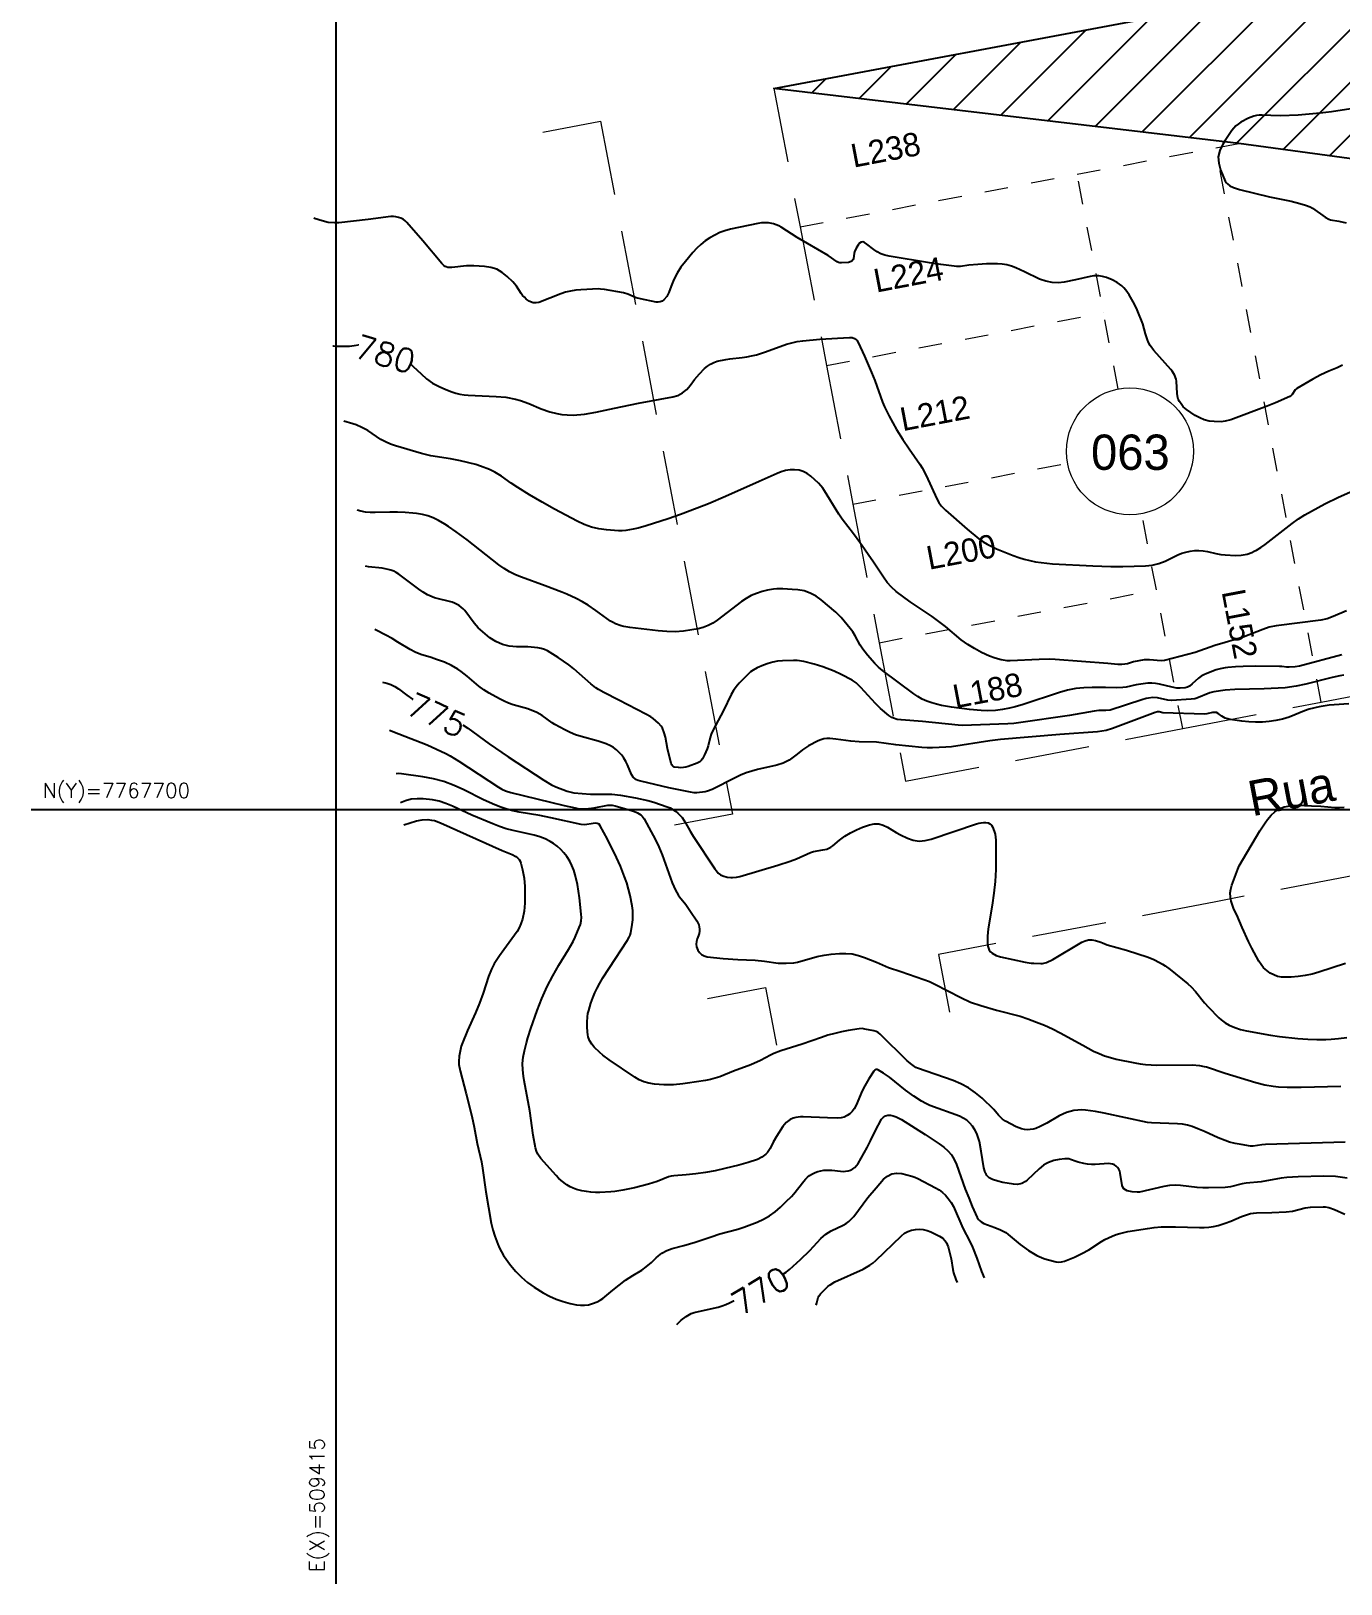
# Model space of a CAD drawing. Header units: metres. Extents: x 509389 to 509735, y 7767634 to 7768027.
# Drawn here: x 509389 to 509500.5, y 7767634.1 to 7767766.2 of the extents above; entities that cross this region are included whole.
import ezdxf

# ---------------------------------------------------------------- set-up
doc = ezdxf.new("R2010")
doc.units = ezdxf.units.M
for name, pattern in [('Contínua', [0]), ('DASHED', [19.05, 12.7, -6.35]), ('TRACEJADO', [2, 1, -1])]:
    doc.linetypes.add(name, pattern=pattern)
for name, color, linetype in [('CANEVA', 252, 'Continuous'), ('CURVAS-INTERMEDIARIAS', 39, 'Continuous'), ('CURVAS-MESTRA', 34, 'Continuous'), ('LIMITE-L', 7, 'Continuous')]:
    doc.layers.add(name, color=color, linetype=linetype)
for name, color, linetype, lineweight in [('K-ALINHAMENTO', 10, 'Continuous', 9), ('P-URB', 2, 'Continuous', 9), ('textos', 2, 'Continuous', 9)]:
    doc.layers.add(name, color=color, linetype=linetype, lineweight=lineweight)
doc.styles.add('EC_NOMES', font='GOTHIC.TTF')
doc.styles.add('L50', font='ROMANS.SHX', dxfattribs={"height": 1.25})
doc.styles.add('Padrão', font='simplex.shx')
doc.styles.add('ROMANS', font='romans')
doc.dimstyles.new('COTAS_1.0-S', dxfattribs={"dimtxt": 2, "dimasz": 2, "dimexe": 1.25, "dimexo": 0.625, "dimgap": 1, "dimtad": 0, "dimzin": 0, "dimtxsty": 'ROMANS', "dimblk": 'ARCHTICK', "dimblk1": 'ARCHTICK', "dimblk2": 'ARCHTICK', "dimcen": 2.5, "dimse1": 1, "dimse2": 1, "dimsd1": 1, "dimsd2": 1, "dimclrd": 2, "dimclre": 2, "dimclrt": 2, "dimadec": 0, "dimazin": 0, "dimtfac": 1, "dimtmove": 0, "dimatfit": 3, "dimfxl": 1, "dimarcsym": 0})

# ---------------------------------------------------------------- blocks, each defined once
blk = doc.blocks.new('*D27')
at = {"layer": 'Defpoints', "color": 0}
for p in [(509484.58, 7767776.01), (509484.14, 7767772.84), (509610.74, 7767755.39)]:
    blk.add_point(p, dxfattribs=at)
at = {"layer": 'textos', "color": 2, "insert": (509547.88, 7767767.28), "char_height": 2, "attachment_point": 5, "rotation": 352.1506, "style": 'ROMANS'}
blk.add_mtext('127,80', dxfattribs=at)
blk = doc.blocks.new('_ArchTick')
at = {"color": 0, "linetype": 'ByBlock', "const_width": 0.15}
blk.add_lwpolyline([(-0.5, -0.5), (0.5, 0.5)], dxfattribs=at)

msp = doc.modelspace()

# ---------------------------------------------------------------- hatches: boundary and pattern name
at = {"layer": 'LIMITE-L', "transparency": 33554534}
h = msp.add_hatch(dxfattribs=at)
h.set_pattern_fill('ANSI31', color=3, style=0)
h.paths.add_polyline_path([(509638.764, 7767745.408), (509610.743, 7767755.389), (509484.139, 7767772.843), (509484.325, 7767767.342), (509452.231, 7767761.345), (509491.804, 7767756.662), (509632.695, 7767737.503)])

# ---------------------------------------------------------------- linework, layer by layer
at = {"layer": 'CANEVA'}
for p, q in [((509415, 7767634.128), (509415, 7768027.326)), ((509389.048, 7767700), (509735.298, 7767700))]:
    msp.add_line(p, q, dxfattribs=at)
at = {"layer": 'CURVAS-INTERMEDIARIAS'}
for points, elevation in [([(509501.701, 7767759.652), (509499.675, 7767759.338), (509498.732, 7767759.222), (509497.785, 7767759.138), (509496.837, 7767759.076), (509495.347, 7767759.012), (509494.524, 7767759.021), (509493.776, 7767759.066), (509493.536, 7767759.065), (509493.301, 7767759.042), (509493.072, 7767758.984), (509492.846, 7767758.904), (509492.626, 7767758.802), (509491.979, 7767758.467), (509491.737, 7767758.309), (509491.54, 7767758.15), (509491.367, 7767757.965), (509491.211, 7767757.763), (509490.644, 7767756.911), (509490.433, 7767756.594), (509490.19, 7767756.068), (509490.057, 7767755.532), (509490.089, 7767754.981), (509490.23, 7767754.419), (509490.644, 7767753.457), (509490.742, 7767753.299), (509490.826, 7767753.211), (509491.025, 7767753.064), (509491.362, 7767752.902), (509491.858, 7767752.737), (509494.397, 7767752.107), (509496.263, 7767751.753), (509496.997, 7767751.556), (509497.483, 7767751.407), (509497.875, 7767751.252), (509498.058, 7767751.151), (509499.143, 7767750.389), (509499.445, 7767750.224), (509499.609, 7767750.173), (509500.3, 7767750.053), (509500.929, 7767749.909)], 781), ([(509500.63, 7767737.793), (509500.179, 7767737.576), (509499.472, 7767737.289), (509498.776, 7767736.98), (509498.105, 7767736.621), (509496.736, 7767735.821), (509496.584, 7767735.691), (509496.329, 7767735.297), (509496.272, 7767735.234), (509496.129, 7767735.138), (509494.916, 7767734.591), (509494.215, 7767734.312), (509491.133, 7767733.161), (509490.644, 7767733.033), (509490.285, 7767732.99), (509489.703, 7767732.994), (509489.276, 7767733.046), (509488.864, 7767733.143), (509488.473, 7767733.308), (509488.097, 7767733.517), (509487.361, 7767734.015), (509487.064, 7767734.264), (509486.94, 7767734.412), (509486.746, 7767734.703), (509486.646, 7767734.914), (509486.615, 7767735.026), (509486.569, 7767735.378), (509486.494, 7767736.434), (509486.456, 7767736.617), (509486.317, 7767736.967), (509486.119, 7767737.291), (509486.005, 7767737.443), (509484.567, 7767739.05), (509484.4, 7767739.259), (509484.25, 7767739.479), (509484.128, 7767739.715), (509484.024, 7767739.961), (509483.852, 7767740.474), (509483.624, 7767741.301), (509483.16, 7767742.516), (509482.932, 7767742.991), (509482.458, 7767743.784), (509482.177, 7767744.183), (509482.017, 7767744.366), (509481.846, 7767744.54), (509481.464, 7767744.838), (509481.033, 7767745.059), (509480.54, 7767745.249), (509480.214, 7767745.34), (509479.88, 7767745.388), (509479.473, 7767745.39), (509479.163, 7767745.339), (509477.914, 7767745.046), (509476.928, 7767744.855), (509476.473, 7767744.806), (509475.928, 7767744.835), (509475.382, 7767744.94), (509474.853, 7767745.119), (509473.56, 7767745.744), (509472.826, 7767746.079), (509472.452, 7767746.219), (509472.07, 7767746.326), (509471.679, 7767746.385), (509471.28, 7767746.413), (509470.338, 7767746.417), (509469.599, 7767746.358), (509468.827, 7767746.318), (509468.13, 7767746.202), (509467.807, 7767746.183), (509466.452, 7767746.354), (509465.481, 7767746.496), (509462.043, 7767747.062), (509461.69, 7767747.149), (509461.352, 7767747.269), (509461.036, 7767747.44), (509460.735, 7767747.645), (509460.154, 7767748.101), (509459.946, 7767748.234), (509459.808, 7767748.279), (509459.664, 7767748.257), (509459.534, 7767748.18), (509459.435, 7767748.065), (509459.252, 7767747.764), (509459.11, 7767747.452), (509459.071, 7767747.285), (509459.021, 7767746.871), (509458.987, 7767746.786), (509458.863, 7767746.649), (509458.688, 7767746.561), (509458.594, 7767746.538), (509457.985, 7767746.5), (509457.862, 7767746.507), (509457.744, 7767746.542), (509457.632, 7767746.596), (509456.867, 7767747.123), (509454.24, 7767748.668), (509452.87, 7767749.538), (509452.657, 7767749.647), (509452.204, 7767749.806), (509451.783, 7767749.892), (509451.485, 7767749.919), (509451.187, 7767749.904), (509450.888, 7767749.861), (509448.545, 7767749.353), (509448.084, 7767749.228), (509447.637, 7767749.071), (509447.209, 7767748.869), (509446.793, 7767748.635), (509446.401, 7767748.362), (509446.029, 7767748.066), (509445.685, 7767747.737), (509445.361, 7767747.387), (509444.714, 7767746.622), (509444.342, 7767746.141), (509444.013, 7767745.63), (509443.731, 7767745.091), (509443.505, 7767744.527), (509443.312, 7767743.971), (509443.144, 7767743.634), (509442.896, 7767743.349), (509442.744, 7767743.249), (509442.584, 7767743.18), (509442.411, 7767743.159), (509442.229, 7767743.169), (509440.906, 7767743.437), (509440.536, 7767743.539), (509439.832, 7767743.843), (509439.461, 7767743.94), (509437.84, 7767744.235), (509437.498, 7767744.275), (509437.327, 7767744.278), (509435.832, 7767744.212), (509435.39, 7767744.173), (509434.955, 7767744.106), (509434.528, 7767743.996), (509434.107, 7767743.857), (509432.26, 7767743.142), (509432.02, 7767743.086), (509431.774, 7767743.098), (509431.539, 7767743.173), (509431.431, 7767743.233), (509431.179, 7767743.424), (509431.016, 7767743.572), (509430.866, 7767743.731), (509430.736, 7767743.906), (509430.343, 7767744.523), (509430.03, 7767744.882), (509429.565, 7767745.347), (509429.136, 7767745.688), (509428.675, 7767745.956), (509428.166, 7767746.115), (509427.625, 7767746.202), (509426.708, 7767746.243), (509426.081, 7767746.239), (509424.835, 7767746.092), (509424.5, 7767746.114), (509424.356, 7767746.151), (509424.29, 7767746.184), (509424.168, 7767746.275), (509424.008, 7767746.438), (509422.384, 7767748.38), (509421.032, 7767749.927), (509420.875, 7767750.076), (509420.704, 7767750.203), (509420.514, 7767750.298), (509420.31, 7767750.371), (509420.095, 7767750.413), (509419.879, 7767750.437), (509419.661, 7767750.435), (509417.734, 7767750.176), (509415.22, 7767749.912), (509414.867, 7767749.896), (509414.339, 7767749.947), (509413.82, 7767750.061), (509413.165, 7767750.272), (509413.1, 7767750.302)], 781), ([(509500.973, 7767716.907), (509499.825, 7767716.414), (509499.312, 7767716.228), (509498.778, 7767716.121), (509494.966, 7767715.628), (509494.394, 7767715.514), (509493.841, 7767715.326), (509492.173, 7767714.672), (509491.41, 7767714.426), (509490.644, 7767714.217), (509489.746, 7767713.947), (509488.094, 7767713.355), (509485.483, 7767712.671), (509485.196, 7767712.658), (509484.203, 7767712.746), (509483.743, 7767712.727), (509483.288, 7767712.662), (509482.842, 7767712.552), (509482.33, 7767712.402), (509482.095, 7767712.353), (509481.856, 7767712.326), (509481.497, 7767712.334), (509480.649, 7767712.418), (509476.187, 7767712.771), (509475.732, 7767712.788), (509474.822, 7767712.774), (509472.36, 7767712.653), (509472.1, 7767712.662), (509471.585, 7767712.733), (509471.081, 7767712.866), (509470.595, 7767713.053), (509469.916, 7767713.365), (509469.315, 7767713.685), (509468.737, 7767714.044), (509468.188, 7767714.445), (509466.837, 7767715.571), (509466.285, 7767716), (509465.718, 7767716.407), (509463.852, 7767717.66), (509462.653, 7767718.55), (509462.242, 7767718.908), (509461.881, 7767719.318), (509461.557, 7767719.762), (509460.72, 7767721.048), (509459.567, 7767722.723), (509459.018, 7767723.455), (509458.057, 7767724.685), (509457.771, 7767725.118), (509456.556, 7767727.101), (509456.403, 7767727.329), (509456.237, 7767727.546), (509456.053, 7767727.748), (509455.379, 7767728.368), (509455.071, 7767728.588), (509454.743, 7767728.759), (509454.387, 7767728.856), (509454.011, 7767728.904), (509453.625, 7767728.883), (509453.246, 7767728.829), (509452.878, 7767728.725), (509452.517, 7767728.586), (509451.002, 7767727.895), (509448.127, 7767726.628), (509446.681, 7767726.017), (509445.709, 7767725.63), (509444.29, 7767725.1), (509443.238, 7767724.729), (509441.386, 7767724.138), (509440.7, 7767723.938), (509440.283, 7767723.844), (509439.651, 7767723.735), (509439.345, 7767723.706), (509439.038, 7767723.704), (509438.015, 7767723.783), (509437.361, 7767723.882), (509436.721, 7767724.031), (509436.104, 7767724.256), (509435.502, 7767724.531), (509433.586, 7767725.559), (509432.52, 7767726.154), (509431.463, 7767726.766), (509430.458, 7767727.386), (509429.895, 7767727.759), (509429.077, 7767728.353), (509428.796, 7767728.535), (509428.503, 7767728.698), (509428.061, 7767728.913), (509427.293, 7767729.218), (509426.899, 7767729.34), (509425.583, 7767729.662), (509424.726, 7767729.832), (509423.062, 7767730.093), (509422.253, 7767730.275), (509420.049, 7767730.932), (509419.623, 7767731.084), (509419.21, 7767731.263), (509418.817, 7767731.483), (509417.686, 7767732.242), (509417.202, 7767732.506), (509416.697, 7767732.726), (509416.437, 7767732.817), (509415.658, 7767733.044)], 779), ([(509500.576, 7767713.168), (509496.952, 7767712.201), (509496.602, 7767712.13), (509496.097, 7767712.104), (509495.887, 7767712.112), (509495.468, 7767712.167), (509495.257, 7767712.178), (509493.254, 7767712.187), (509492.181, 7767712.171), (509491.515, 7767712.143), (509490.852, 7767712.081), (509490.644, 7767712.048), (509490.2, 7767711.962), (509489.882, 7767711.871), (509489.072, 7767711.576), (509488.823, 7767711.464), (509488.585, 7767711.334), (509488.365, 7767711.177), (509487.827, 7767710.692), (509487.596, 7767710.503), (509487.426, 7767710.407), (509487.239, 7767710.355), (509486.81, 7767710.312), (509486.535, 7767710.332), (509486.124, 7767710.406), (509485.042, 7767710.653), (509484.717, 7767710.709), (509484.391, 7767710.742), (509484.063, 7767710.738), (509483.654, 7767710.701), (509483.078, 7767710.606), (509482.223, 7767710.422), (509481.936, 7767710.38), (509481.356, 7767710.362), (509480.453, 7767710.385), (509479.33, 7767710.39), (509478.625, 7767710.358), (509477.927, 7767710.281), (509477.239, 7767710.139), (509476.558, 7767709.952), (509473.451, 7767708.939), (509472.764, 7767708.734), (509472.301, 7767708.614), (509471.698, 7767708.499), (509471.087, 7767708.432), (509470.426, 7767708.407), (509469.891, 7767708.428), (509468.891, 7767708.514), (509467.364, 7767708.705), (509466.51, 7767708.854), (509466.09, 7767708.956), (509465.671, 7767709.071), (509465.266, 7767709.217), (509464.874, 7767709.39), (509464.503, 7767709.604), (509464.146, 7767709.844), (509461.493, 7767711.84), (509461.154, 7767712.121), (509460.842, 7767712.432), (509460.213, 7767713.136), (509459.82, 7767713.634), (509459.591, 7767713.988), (509459.16, 7767714.786), (509458.964, 7767715.102), (509458.746, 7767715.402), (509457.971, 7767716.323), (509457.528, 7767716.779), (509456.28, 7767717.823), (509455.831, 7767718.145), (509455.344, 7767718.407), (509454.826, 7767718.592), (509454.284, 7767718.686), (509453.789, 7767718.728), (509453.005, 7767718.769), (509452.483, 7767718.764), (509452.224, 7767718.741), (509451.711, 7767718.647), (509451.248, 7767718.533), (509450.775, 7767718.384), (509450.32, 7767718.2), (509449.89, 7767717.962), (509449.477, 7767717.688), (509447.434, 7767716.116), (509447.055, 7767715.859), (509446.658, 7767715.642), (509446.233, 7767715.487), (509445.79, 7767715.372), (509445.278, 7767715.28), (509444.563, 7767715.183), (509443.847, 7767715.129), (509443.129, 7767715.14), (509442.41, 7767715.193), (509439.982, 7767715.481), (509439.492, 7767715.566), (509439.251, 7767715.628), (509438.782, 7767715.791), (509438.559, 7767715.896), (509438.346, 7767716.021), (509437.102, 7767716.935), (509436.435, 7767717.397), (509435.972, 7767717.672), (509435.422, 7767717.956), (509434.618, 7767718.333), (509434.208, 7767718.503), (509432.785, 7767719.036), (509430.779, 7767719.757), (509430.262, 7767719.969), (509429.763, 7767720.212), (509429.289, 7767720.502), (509428.833, 7767720.825), (509426.164, 7767722.929), (509425.223, 7767723.633), (509424.577, 7767724.074), (509424.244, 7767724.281), (509423.717, 7767724.59), (509423.272, 7767724.808), (509422.814, 7767724.987), (509422.338, 7767725.108), (509421.848, 7767725.189), (509421.534, 7767725.221), (509420.877, 7767725.273), (509420.22, 7767725.305), (509419.562, 7767725.306), (509418.313, 7767725.256), (509417.907, 7767725.259), (509417.506, 7767725.294), (509417.112, 7767725.377), (509416.78, 7767725.475)], 778), ([(509500.724, 7767711.437), (509500.398, 7767711.381), (509499.75, 7767711.237), (509497.503, 7767710.662), (509496.691, 7767710.503), (509495.754, 7767710.36), (509495.162, 7767710.311), (509493.944, 7767710.254), (509491.472, 7767710.212), (509490.644, 7767710.145), (509489.684, 7767710.006), (509489.345, 7767709.928), (509488.232, 7767709.474), (509488.072, 7767709.43), (509487.743, 7767709.381), (509486.066, 7767709.269), (509485.754, 7767709.315), (509484.869, 7767709.505), (509484.49, 7767709.525), (509484.109, 7767709.483), (509483.92, 7767709.447), (509483.55, 7767709.344), (509480.86, 7767708.464), (509480.493, 7767708.421), (509479.884, 7767708.413), (509479.482, 7767708.376), (509477.388, 7767708.003), (509473.047, 7767707.367), (509472.662, 7767707.327), (509472.146, 7767707.298), (509468.278, 7767707.16), (509467.931, 7767707.163), (509464.894, 7767707.491), (509463.066, 7767707.618), (509462.745, 7767707.672), (509462.433, 7767707.763), (509462.285, 7767707.827), (509462.014, 7767708), (509461.317, 7767708.581), (509460.885, 7767709.021), (509459.652, 7767710.389), (509459.247, 7767710.769), (509458.901, 7767711), (509457.972, 7767711.489), (509457.369, 7767711.766), (509456.422, 7767712.131), (509455.665, 7767712.37), (509454.8, 7767712.587), (509454.214, 7767712.673), (509453.919, 7767712.686), (509452.979, 7767712.657), (509452.561, 7767712.615), (509452.149, 7767712.544), (509451.748, 7767712.427), (509451.354, 7767712.28), (509450.824, 7767712.048), (509450.469, 7767711.859), (509450.249, 7767711.704), (509450.046, 7767711.528), (509449.302, 7767710.736), (509449.046, 7767710.435), (509448.812, 7767710.118), (509448.61, 7767709.781), (509447.948, 7767708.423), (509447.041, 7767706.715), (509446.915, 7767706.419), (509446.815, 7767706.113), (509446.642, 7767705.43), (509446.559, 7767705.165), (509446.337, 7767704.655), (509446.159, 7767704.31), (509446.064, 7767704.17), (509445.938, 7767704.057), (509445.713, 7767703.933), (509444.951, 7767703.658), (509444.75, 7767703.602), (509444.546, 7767703.564), (509444.339, 7767703.554), (509444.129, 7767703.562), (509443.774, 7767703.607), (509443.718, 7767703.629), (509443.623, 7767703.703), (509443.552, 7767703.806), (509443.508, 7767703.923), (509443.2, 7767705.192), (509443.036, 7767706.145), (509442.925, 7767706.514), (509442.76, 7767706.92), (509442.646, 7767707.099), (509442.434, 7767707.337), (509441.963, 7767707.733), (509441.769, 7767707.873), (509441.356, 7767708.119), (509439.058, 7767709.314), (509437.787, 7767709.943), (509437.319, 7767710.204), (509437.098, 7767710.355), (509436.675, 7767710.685), (509435.227, 7767711.954), (509434.798, 7767712.299), (509433.896, 7767712.931), (509433.223, 7767713.36), (509432.976, 7767713.497), (509432.719, 7767713.611), (509432.451, 7767713.693), (509432.174, 7767713.752), (509431.605, 7767713.814), (509431.32, 7767713.828), (509430.341, 7767713.834), (509429.729, 7767713.895), (509429.143, 7767714.032), (509428.595, 7767714.282), (509428.073, 7767714.607), (509427.472, 7767715.101), (509427.098, 7767715.458), (509426.757, 7767715.848), (509425.956, 7767716.924), (509425.809, 7767717.084), (509425.47, 7767717.356), (509425.087, 7767717.563), (509424.883, 7767717.639), (509423.377, 7767718.021), (509423.172, 7767718.09), (509422.779, 7767718.271), (509422.404, 7767718.491), (509422.046, 7767718.739), (509420.331, 7767720.018), (509420.119, 7767720.155), (509419.898, 7767720.274), (509419.663, 7767720.362), (509419.42, 7767720.431), (509418.917, 7767720.522), (509417.759, 7767720.645), (509417.488, 7767720.7)], 777), ([(509501.17, 7767708.994), (509499.91, 7767708.919), (509499.479, 7767708.878), (509498.622, 7767708.743), (509497.783, 7767708.53), (509497.375, 7767708.388), (509496.071, 7767707.862), (509495.52, 7767707.689), (509494.956, 7767707.566), (509494.382, 7767707.478), (509493.802, 7767707.438), (509493.222, 7767707.426), (509492.644, 7767707.457), (509492.065, 7767707.517), (509491.051, 7767707.661), (509490.865, 7767707.702), (509490.644, 7767707.784), (509490.361, 7767707.954), (509490.048, 7767708.178), (509489.891, 7767708.241), (509489.727, 7767708.267), (509489.561, 7767708.25), (509489.069, 7767708.137), (509488.891, 7767708.115), (509485.326, 7767708.234), (509485.019, 7767708.299), (509484.87, 7767708.303), (509484.676, 7767708.257), (509481.052, 7767706.879), (509480.516, 7767706.725), (509480.151, 7767706.656), (509479.781, 7767706.616), (509476.575, 7767706.39), (509471.518, 7767705.958), (509470.608, 7767705.837), (509467.361, 7767705.342), (509466.887, 7767705.293), (509465.736, 7767705.247), (509465.29, 7767705.249), (509464.844, 7767705.273), (509462.611, 7767705.504), (509460.976, 7767705.731), (509459.512, 7767705.753), (509458.783, 7767705.826), (509457.518, 7767705.997), (509456.999, 7767706.042), (509456.743, 7767706.038), (509456.492, 7767706.009), (509456.249, 7767705.94), (509456.011, 7767705.845), (509455.177, 7767705.417), (509454.927, 7767705.262), (509454.69, 7767705.087), (509454.227, 7767704.697), (509453.774, 7767704.358), (509453.537, 7767704.202), (509453.036, 7767703.946), (509452.5, 7767703.774), (509450.846, 7767703.394), (509450.357, 7767703.264), (509449.877, 7767703.11), (509449.409, 7767702.92), (509448.951, 7767702.707), (509446.984, 7767701.704), (509446.605, 7767701.555), (509446.407, 7767701.509), (509445.694, 7767701.428), (509445.475, 7767701.428), (509445.147, 7767701.464), (509443.302, 7767701.843), (509440.929, 7767702.406), (509440.685, 7767702.483), (509440.569, 7767702.537), (509440.456, 7767702.599), (509440.266, 7767702.761), (509440.134, 7767702.973), (509439.787, 7767703.796), (509439.647, 7767704.083), (509439.488, 7767704.357), (509439.3, 7767704.613), (509439.093, 7767704.856), (509438.86, 7767705.072), (509438.611, 7767705.265), (509438.339, 7767705.424), (509437.981, 7767705.589), (509437.304, 7767705.828), (509435.843, 7767706.208), (509435.367, 7767706.364), (509434.906, 7767706.556), (509434.453, 7767706.774), (509433.606, 7767707.234), (509433.384, 7767707.373), (509432.539, 7767707.994), (509432.078, 7767708.241), (509431.301, 7767708.561), (509430.075, 7767708.916), (509429.675, 7767709.054), (509429.286, 7767709.221), (509428.904, 7767709.408), (509428.03, 7767709.896), (509427.576, 7767710.186), (509427.142, 7767710.505), (509426.144, 7767711.334), (509425.629, 7767711.734), (509425.365, 7767711.926), (509424.811, 7767712.263), (509424.217, 7767712.525), (509423.532, 7767712.775), (509423.094, 7767712.924), (509422.206, 7767713.185), (509421.736, 7767713.372), (509421.289, 7767713.607), (509420.25, 7767714.23), (509419.761, 7767714.541), (509419.227, 7767714.838), (509418.414, 7767715.261), (509418.285, 7767715.323)], 776), ([(509419.557, 7767706.743), (509420.337, 7767706.443), (509422.748, 7767705.489), (509423.546, 7767705.144), (509424.329, 7767704.767), (509424.712, 7767704.562), (509425.454, 7767704.11), (509428.824, 7767701.896), (509429.111, 7767701.736), (509429.41, 7767701.599), (509429.88, 7767701.451), (509433.248, 7767700.617), (509434.4, 7767700.338), (509435.33, 7767700.134), (509435.559, 7767700.098), (509436.023, 7767700.065), (509436.486, 7767700.079), (509436.946, 7767700.142), (509438.121, 7767700.365), (509438.482, 7767700.375), (509438.747, 7767700.325), (509440.228, 7767699.888), (509440.518, 7767699.781), (509440.656, 7767699.713), (509440.914, 7767699.549), (509441.026, 7767699.448), (509441.121, 7767699.331), (509441.204, 7767699.204), (509441.804, 7767698.107), (509442.137, 7767697.469), (509442.446, 7767696.819), (509442.728, 7767696.158), (509443.592, 7767693.765), (509443.87, 7767693.147), (509444.098, 7767692.757), (509444.226, 7767692.572), (509444.742, 7767691.913), (509445.157, 7767691.339), (509445.691, 7767690.522), (509445.778, 7767690.36), (509445.847, 7767690.191), (509445.888, 7767690.013), (509445.91, 7767689.83), (509445.904, 7767689.644), (509445.883, 7767689.461), (509445.837, 7767689.283), (509445.731, 7767689.003), (509445.667, 7767688.777), (509445.641, 7767688.553), (509445.673, 7767688.329), (509445.771, 7767688.044), (509445.916, 7767687.83), (509446.091, 7767687.657), (509446.311, 7767687.547), (509446.56, 7767687.478), (509447.92, 7767687.338), (509449.171, 7767687.248), (509450.654, 7767687.179), (509451.443, 7767687.101), (509452.623, 7767686.945), (509453.279, 7767686.921), (509453.931, 7767686.969), (509454.252, 7767687.03), (509455.933, 7767687.488), (509456.523, 7767687.613), (509457.12, 7767687.697), (509457.833, 7767687.763), (509458.376, 7767687.761), (509458.913, 7767687.712), (509459.438, 7767687.593), (509459.956, 7767687.427), (509460.977, 7767687.015), (509462.01, 7767686.564), (509463.056, 7767686.231), (509464.993, 7767685.553), (509465.471, 7767685.358), (509465.94, 7767685.14), (509468.14, 7767683.997), (509468.98, 7767683.619), (509469.854, 7767683.324), (509471.176, 7767682.946), (509473.199, 7767682.419), (509473.858, 7767682.195), (509474.587, 7767681.921), (509475.269, 7767681.644), (509475.942, 7767681.347), (509476.6, 7767681.017), (509478.533, 7767679.943), (509479.444, 7767679.46), (509479.91, 7767679.243), (509480.385, 7767679.052), (509480.874, 7767678.9), (509481.372, 7767678.774), (509482.946, 7767678.445), (509483.409, 7767678.363), (509483.874, 7767678.301), (509484.343, 7767678.27), (509484.813, 7767678.258), (509487.846, 7767678.27), (509488.454, 7767678.223), (509488.854, 7767678.152), (509489.05, 7767678.1), (509490.644, 7767677.583), (509493.258, 7767676.789), (509494.013, 7767676.586), (509494.715, 7767676.457), (509495.167, 7767676.42), (509495.903, 7767676.394), (509497.093, 7767676.391), (509500.489, 7767676.464)], 774), ([(509500.838, 7767671.712), (509494.076, 7767671.499), (509493.761, 7767671.474), (509493.015, 7767671.365), (509492.798, 7767671.378), (509492.001, 7767671.497), (509491.5, 7767671.593), (509491.007, 7767671.716), (509490.644, 7767671.84), (509490.053, 7767672.072), (509488.876, 7767672.605), (509488.303, 7767672.848), (509487.827, 7767673.038), (509487.429, 7767673.162), (509487.017, 7767673.224), (509486.597, 7767673.253), (509484.365, 7767673.339), (509484.025, 7767673.368), (509480.354, 7767674.184), (509479.604, 7767674.321), (509478.754, 7767674.428), (509478.423, 7767674.443), (509478.094, 7767674.434), (509477.768, 7767674.39), (509477.444, 7767674.321), (509477.128, 7767674.219), (509476.82, 7767674.1), (509476.524, 7767673.953), (509475.463, 7767673.32), (509474.889, 7767673.028), (509474.529, 7767672.878), (509474.294, 7767672.812), (509474.053, 7767672.779), (509473.807, 7767672.768), (509473.561, 7767672.791), (509473.322, 7767672.836), (509473.091, 7767672.914), (509472.865, 7767673.014), (509471.961, 7767673.491), (509471.708, 7767673.652), (509471.484, 7767673.853), (509471.348, 7767674), (509470.972, 7767674.484), (509469.969, 7767675.436), (509469.404, 7767675.906), (509468.807, 7767676.323), (509468.161, 7767676.661), (509467.484, 7767676.946), (509464.465, 7767677.995), (509464.321, 7767678.06), (509463.978, 7767678.301), (509463.577, 7767678.635), (509461.282, 7767680.896), (509461.127, 7767681.02), (509460.951, 7767681.112), (509460.76, 7767681.176), (509459.984, 7767681.331), (509459.742, 7767681.366), (509459.497, 7767681.351), (509458.573, 7767681.198), (509457.993, 7767681.086), (509457.417, 7767680.954), (509456.849, 7767680.793), (509456.286, 7767680.611), (509454.64, 7767680.033), (509452.849, 7767679.467), (509452.25, 7767679.237), (509451.962, 7767679.098), (509451.111, 7767678.644), (509450.292, 7767678.279), (509448.807, 7767677.731), (509447.643, 7767677.27), (509447.247, 7767677.141), (509446.844, 7767677.04), (509446.436, 7767676.959), (509444.898, 7767676.715), (509444.499, 7767676.664), (509443.698, 7767676.595), (509442.896, 7767676.581), (509442.096, 7767676.635), (509441.594, 7767676.722), (509441.182, 7767676.84), (509440.791, 7767677.017), (509440.415, 7767677.233), (509438.231, 7767678.707), (509437.694, 7767679.107), (509437.441, 7767679.326), (509436.967, 7767679.78), (509436.743, 7767680.044), (509436.572, 7767680.346), (509436.455, 7767680.673), (509436.417, 7767680.842), (509436.382, 7767681.086), (509436.352, 7767681.506), (509436.356, 7767681.927), (509436.387, 7767682.359), (509436.427, 7767682.639), (509436.488, 7767682.915), (509436.675, 7767683.535), (509436.832, 7767683.973), (509437.007, 7767684.402), (509437.211, 7767684.819), (509437.434, 7767685.228), (509437.704, 7767685.679), (509438.22, 7767686.503), (509439.782, 7767688.874), (509439.938, 7767689.14), (509440.023, 7767689.326), (509440.083, 7767689.521), (509440.198, 7767690.217), (509440.242, 7767690.616), (509440.259, 7767691.015), (509440.237, 7767691.414), (509440.189, 7767691.812), (509440.023, 7767692.676), (509439.889, 7767693.22), (509439.721, 7767693.755), (509439.532, 7767694.284), (509439.182, 7767695.171), (509438.863, 7767695.911), (509438.088, 7767697.491), (509437.479, 7767698.617), (509437.37, 7767698.743), (509437.219, 7767698.814), (509437.044, 7767698.836), (509436.868, 7767698.825), (509436.151, 7767698.712), (509435.847, 7767698.719), (509433.255, 7767699.302), (509432.321, 7767699.48), (509430.577, 7767699.782), (509430.049, 7767699.891), (509429.529, 7767700.024), (509429.019, 7767700.193), (509428.516, 7767700.386), (509427.529, 7767700.828), (509425.873, 7767701.666), (509425.034, 7767702.049), (509424.177, 7767702.374), (509423.291, 7767702.609), (509422.386, 7767702.786), (509420.567, 7767703.036), (509420.299, 7767703.052), (509420.106, 7767703.045)], 773), ([(509501.032, 7767668.656), (509500.038, 7767668.781), (509499.036, 7767668.808), (509496.839, 7767668.762), (509496.359, 7767668.739), (509495.881, 7767668.7), (509495.405, 7767668.634), (509493.713, 7767668.321), (509492.427, 7767668.232), (509492.079, 7767668.166), (509491.082, 7767667.907), (509490.644, 7767667.843), (509489.224, 7767667.816), (509488.745, 7767667.824), (509488.267, 7767667.849), (509486.845, 7767668.027), (509486.373, 7767668.045), (509485.903, 7767668.008), (509485.433, 7767667.935), (509483.354, 7767667.465), (509483.149, 7767667.445), (509482.736, 7767667.483), (509482.313, 7767667.575), (509482.154, 7767667.642), (509482.022, 7767667.736), (509481.931, 7767667.871), (509481.868, 7767668.032), (509481.709, 7767669.058), (509481.664, 7767669.234), (509481.595, 7767669.396), (509481.493, 7767669.539), (509481.367, 7767669.67), (509481.216, 7767669.768), (509481.056, 7767669.84), (509480.883, 7767669.873), (509480.703, 7767669.88), (509479.586, 7767669.806), (509479.259, 7767669.813), (509478.935, 7767669.848), (509478.612, 7767669.901), (509478.139, 7767670.006), (509477.973, 7767670.055), (509477.489, 7767670.239), (509477.326, 7767670.279), (509477.158, 7767670.292), (509476.987, 7767670.286), (509476.525, 7767670.234), (509476.055, 7767670.141), (509475.607, 7767669.974), (509475.395, 7767669.861), (509475.191, 7767669.736), (509474.82, 7767669.434), (509473.792, 7767668.46), (509473.648, 7767668.356), (509473.327, 7767668.196), (509472.982, 7767668.116), (509472.628, 7767668.128), (509471.73, 7767668.276), (509471.284, 7767668.38), (509470.854, 7767668.541), (509470.575, 7767668.681), (509470.465, 7767668.764), (509470.373, 7767668.866), (509470.294, 7767668.982), (509470.231, 7767669.111), (509470.178, 7767669.243), (509470.111, 7767669.52), (509469.879, 7767670.946), (509469.726, 7767671.753), (509469.634, 7767672.104), (509469.513, 7767672.442), (509469.347, 7767672.76), (509469.152, 7767673.066), (509468.914, 7767673.335), (509468.652, 7767673.571), (509468.352, 7767673.757), (509468.027, 7767673.911), (509465.518, 7767674.834), (509465.161, 7767674.996), (509464.818, 7767675.184), (509464.148, 7767675.613), (509463.432, 7767676.125), (509462.071, 7767677.242), (509461.568, 7767677.58), (509461.149, 7767677.835), (509461.045, 7767677.875), (509460.99, 7767677.879), (509460.934, 7767677.875), (509460.832, 7767677.834), (509460.755, 7767677.756), (509460.317, 7767677.082), (509459.86, 7767676.287), (509459.666, 7767675.872), (509459.339, 7767675.05), (509459.219, 7767674.791), (509459.076, 7767674.548), (509458.899, 7767674.328), (509458.7, 7767674.123), (509458.471, 7767673.963), (509458.228, 7767673.84), (509457.964, 7767673.774), (509457.686, 7767673.745), (509456.803, 7767673.766), (509454.726, 7767673.862), (509454.514, 7767673.859), (509454.305, 7767673.84), (509454.099, 7767673.796), (509453.895, 7767673.735), (509453.635, 7767673.629), (509453.51, 7767673.56), (509453.288, 7767673.379), (509453.007, 7767673.046), (509452.457, 7767672.191), (509452.195, 7767671.713), (509451.926, 7767671.169), (509451.818, 7767670.993), (509451.692, 7767670.829), (509451.554, 7767670.673), (509451.234, 7767670.416), (509450.864, 7767670.241), (509450.07, 7767669.981), (509449.267, 7767669.751), (509448.069, 7767669.46), (509447.254, 7767669.28), (509446.432, 7767669.128), (509445.606, 7767669.008), (509444.775, 7767668.926), (509443.74, 7767668.848), (509443.506, 7767668.814), (509443.28, 7767668.745), (509442.308, 7767668.371), (509441.574, 7767668.13), (509440.397, 7767667.816), (509439.39, 7767667.609), (509438.711, 7767667.515), (509438.37, 7767667.485), (509437.442, 7767667.434), (509437.057, 7767667.431), (509436.673, 7767667.448), (509436.291, 7767667.496), (509435.912, 7767667.563), (509435.463, 7767667.679), (509435.177, 7767667.782), (509434.905, 7767667.916), (509434.641, 7767668.071), (509434.152, 7767668.442), (509433.928, 7767668.651), (509433.715, 7767668.872), (509432.424, 7767670.321), (509432.176, 7767670.687), (509432.051, 7767670.953), (509431.968, 7767671.235), (509431.761, 7767672.3), (509431.495, 7767674.369), (509430.996, 7767676.958), (509430.934, 7767677.328), (509430.875, 7767677.866), (509430.871, 7767678.406), (509430.92, 7767678.944), (509431.022, 7767679.475), (509431.197, 7767680.168), (509431.31, 7767680.571), (509431.568, 7767681.367), (509432.116, 7767682.895), (509432.512, 7767683.93), (509432.95, 7767684.946), (509433.429, 7767685.862), (509433.95, 7767686.756), (509434.778, 7767688.103), (509435.167, 7767688.787), (509435.339, 7767689.141), (509435.691, 7767689.954), (509435.787, 7767690.233), (509435.848, 7767690.521), (509435.873, 7767690.815), (509435.862, 7767691.11), (509435.715, 7767692.502), (509435.632, 7767693.06), (509435.526, 7767693.614), (509435.334, 7767694.452), (509435.212, 7767694.854), (509435.063, 7767695.243), (509434.872, 7767695.614), (509434.636, 7767695.998), (509434.388, 7767696.317), (509434.118, 7767696.612), (509433.814, 7767696.872), (509433.488, 7767697.11), (509433.219, 7767697.283), (509432.786, 7767697.516), (509432.558, 7767697.605), (509432.324, 7767697.681), (509431.845, 7767697.806), (509430.062, 7767698.205), (509429.478, 7767698.368), (509428.903, 7767698.565), (509428.335, 7767698.782), (509426.559, 7767699.528), (509424.903, 7767700.285), (509424.347, 7767700.516), (509423.78, 7767700.703), (509423.195, 7767700.826), (509422.418, 7767700.919), (509421.903, 7767700.919), (509421.398, 7767700.869), (509420.905, 7767700.742), (509420.471, 7767700.583)], 772), ([(509420.749, 7767698.708), (509420.758, 7767698.71), (509421.828, 7767699.03), (509422.316, 7767699.135), (509422.815, 7767699.145), (509423.119, 7767699.108), (509423.382, 7767699.055), (509423.895, 7767698.877), (509429.122, 7767696.523), (509429.975, 7767696.178), (509430.303, 7767695.997), (509430.445, 7767695.885), (509430.566, 7767695.758), (509430.654, 7767695.606), (509430.721, 7767695.438), (509430.872, 7767694.866), (509431.011, 7767694.16), (509431.057, 7767693.442), (509431.05, 7767692.03), (509430.998, 7767691.348), (509430.858, 7767690.679), (509430.723, 7767690.274), (509430.579, 7767689.936), (509430.398, 7767689.618), (509430.192, 7767689.311), (509429.262, 7767688.078), (509428.889, 7767687.551), (509428.451, 7767686.885), (509428.216, 7767686.435), (509427.97, 7767685.802), (509427.505, 7767684.38), (509427.205, 7767683.528), (509426.856, 7767682.694), (509426.192, 7767681.206), (509425.753, 7767680.157), (509425.653, 7767679.88), (509425.57, 7767679.598), (509425.471, 7767679.019), (509425.433, 7767678.562), (509425.443, 7767678.299), (509425.543, 7767677.778), (509426.069, 7767675.813), (509426.539, 7767673.907), (509426.739, 7767672.984), (509427.011, 7767671.593), (509427.363, 7767670.039), (509427.46, 7767669.496), (509427.729, 7767667.495), (509428.195, 7767664.808), (509428.337, 7767664.248), (509428.493, 7767663.724), (509428.751, 7767663.037), (509428.896, 7767662.703), (509429.059, 7767662.378), (509429.247, 7767662.066), (509429.846, 7767661.233), (509430.288, 7767660.702), (509430.765, 7767660.209), (509431.295, 7767659.772), (509431.86, 7767659.373), (509432.624, 7767658.896), (509433.169, 7767658.596), (509433.73, 7767658.337), (509434.316, 7767658.14), (509434.918, 7767657.985), (509435.448, 7767657.878), (509435.796, 7767657.837), (509436.141, 7767657.832), (509436.483, 7767657.883), (509436.822, 7767657.97), (509437.224, 7767658.127), (509437.467, 7767658.252), (509437.693, 7767658.405), (509438.54, 7767659.122), (509439.614, 7767659.959), (509440.235, 7767660.378), (509440.997, 7767660.829), (509441.392, 7767661.098), (509441.845, 7767661.459), (509442.23, 7767661.861), (509442.436, 7767662.047), (509442.723, 7767662.25), (509443.147, 7767662.489), (509443.605, 7767662.655), (509444.581, 7767662.92), (509445.541, 7767663.205), (509446.905, 7767663.644), (509447.644, 7767663.906), (509449.179, 7767664.312), (509449.685, 7767664.467), (509450.811, 7767664.888), (509451.349, 7767665.145), (509451.865, 7767665.438), (509452.344, 7767665.787), (509452.8, 7767666.172), (509453.303, 7767666.646), (509453.73, 7767667.082), (509453.929, 7767667.313), (509454.787, 7767668.397), (509454.941, 7767668.568), (509455.107, 7767668.727), (509455.289, 7767668.867), (509455.528, 7767669.021), (509455.757, 7767669.133), (509455.993, 7767669.223), (509456.24, 7767669.278), (509456.494, 7767669.31), (509457.167, 7767669.317), (509457.906, 7767669.237), (509458.126, 7767669.222), (509458.344, 7767669.23), (509458.557, 7767669.272), (509458.768, 7767669.337), (509458.961, 7767669.437), (509459.135, 7767669.56), (509459.28, 7767669.715), (509459.407, 7767669.892), (509460.183, 7767671.265), (509460.462, 7767671.816), (509460.858, 7767672.654), (509461.411, 7767673.652), (509461.561, 7767673.823), (509461.732, 7767673.945), (509461.937, 7767673.995), (509462.163, 7767673.997), (509462.407, 7767673.936), (509462.645, 7767673.857), (509463.092, 7767673.63), (509465.11, 7767672.357), (509466.307, 7767671.554), (509466.697, 7767671.273), (509467.048, 7767670.961), (509467.354, 7767670.616), (509467.593, 7767670.221), (509467.788, 7767669.793), (509468.533, 7767667.719), (509468.82, 7767666.974), (509469.126, 7767666.237), (509469.398, 7767665.606), (509469.544, 7767665.306), (509469.665, 7767665.124), (509469.739, 7767665.045), (509469.875, 7767664.928), (509470.117, 7767664.774), (509471.049, 7767664.453), (509471.518, 7767664.259), (509471.98, 7767664.016), (509472.191, 7767663.864), (509473.192, 7767663.007), (509473.904, 7767662.486), (509474.61, 7767662.078), (509475.198, 7767661.817), (509475.503, 7767661.717), (509476.273, 7767661.526), (509476.445, 7767661.502), (509476.704, 7767661.524), (509476.956, 7767661.591), (509477.813, 7767661.919), (509478.438, 7767662.223), (509479.045, 7767662.561), (509480.109, 7767663.249), (509480.409, 7767663.424), (509480.719, 7767663.579), (509481.035, 7767663.721), (509481.361, 7767663.842), (509481.69, 7767663.949), (509482.026, 7767664.032), (509482.367, 7767664.1), (509484.04, 7767664.368), (509484.61, 7767664.443), (509485.182, 7767664.49), (509486.425, 7767664.516), (509488.46, 7767664.45), (509488.859, 7767664.452), (509489.256, 7767664.478), (509489.649, 7767664.539), (509490.04, 7767664.623), (509490.644, 7767664.803), (509491.113, 7767664.982), (509492.024, 7767665.389), (509492.531, 7767665.56), (509492.79, 7767665.624), (509493.051, 7767665.673), (509493.316, 7767665.699), (509494.613, 7767665.721), (509495.837, 7767665.771), (509496.362, 7767665.846), (509497.443, 7767666.108), (509497.905, 7767666.18), (509498.988, 7767666.202), (509499.15, 7767666.191), (509499.47, 7767666.135), (509499.933, 7767665.984), (509500.823, 7767665.573)], 771), ([(509500.872, 7767686.903), (509498.601, 7767686.158), (509498.027, 7767685.997), (509497.448, 7767685.87), (509496.859, 7767685.791), (509496.265, 7767685.745), (509495.792, 7767685.729), (509495.439, 7767685.749), (509495.097, 7767685.81), (509494.771, 7767685.93), (509494.456, 7767686.091), (509494.171, 7767686.303), (509493.911, 7767686.54), (509493.691, 7767686.814), (509493.497, 7767687.113), (509492.909, 7767688.213), (509492.622, 7767688.786), (509492.096, 7767689.953), (509491.64, 7767691.029), (509491.377, 7767691.534), (509491.157, 7767692.216), (509491.09, 7767692.559), (509491.068, 7767692.901), (509491.112, 7767693.24), (509491.201, 7767693.578), (509491.709, 7767694.938), (509491.831, 7767695.202), (509493.593, 7767698.174), (509494.036, 7767698.865), (509494.249, 7767699.162), (509494.54, 7767699.51), (509494.873, 7767699.817), (509495.057, 7767699.948), (509495.25, 7767700.062), (509495.669, 7767700.225), (509495.986, 7767700.3), (509496.241, 7767700.343), (509496.758, 7767700.364), (509497.994, 7767700.322), (509498.789, 7767700.275), (509499.973, 7767700.159), (509500.364, 7767700.161), (509500.753, 7767700.209)], 776), ([(509455.848, 7767657.851), (509455.888, 7767658.042), (509456.019, 7767658.499), (509456.069, 7767658.604), (509456.21, 7767658.791), (509456.843, 7767659.436), (509457.026, 7767659.584), (509457.432, 7767659.823), (509459.838, 7767660.913), (509460.129, 7767661.062), (509460.407, 7767661.23), (509460.666, 7767661.427), (509460.912, 7767661.642), (509463.104, 7767663.745), (509463.368, 7767663.951), (509463.65, 7767664.116), (509463.96, 7767664.222), (509464.288, 7767664.288), (509464.627, 7767664.293), (509464.959, 7767664.264), (509465.283, 7767664.182), (509465.601, 7767664.065), (509466.347, 7767663.72), (509466.607, 7767663.552), (509466.809, 7767663.318), (509466.921, 7767663.143), (509467.001, 7767662.998), (509467.079, 7767662.791), (509467.329, 7767661.784), (509467.467, 7767660.88), (509467.53, 7767660.588), (509467.719, 7767660.022), (509467.849, 7767659.762)], 769)]:
    msp.add_lwpolyline(points, dxfattribs=dict(at, elevation=elevation))
at = {"layer": 'CURVAS-MESTRA'}
for points, elevation in [([(509414.71, 7767739.439), (509414.773, 7767739.43), (509415.019, 7767739.415), (509416.144, 7767739.415), (509416.527, 7767739.459), (509416.905, 7767739.533), (509417.287, 7767739.559), (509418.44, 7767739.457), (509418.952, 7767739.364), (509419.443, 7767739.218), (509419.903, 7767738.992), (509420.343, 7767738.713), (509421.166, 7767738.046), (509421.561, 7767737.692), (509422.227, 7767737.052), (509422.705, 7767736.64), (509423.21, 7767736.272), (509423.758, 7767735.971), (509424.333, 7767735.714), (509424.856, 7767735.52), (509425.196, 7767735.411), (509425.54, 7767735.324), (509425.891, 7767735.27), (509426.246, 7767735.237), (509428.619, 7767735.146), (509429.441, 7767735.071), (509430.249, 7767734.905), (509430.676, 7767734.782), (509431.397, 7767734.525), (509432.457, 7767734.082), (509433.182, 7767733.835), (509433.771, 7767733.679), (509434.218, 7767733.598), (509434.67, 7767733.562), (509435.18, 7767733.559), (509436.147, 7767733.639), (509437.103, 7767733.804), (509438.684, 7767734.144), (509440.725, 7767734.554), (509443.648, 7767735.101), (509444.083, 7767735.228), (509444.481, 7767735.445), (509444.835, 7767735.734), (509445.136, 7767736.077), (509445.502, 7767736.571), (509445.903, 7767737.064), (509446.347, 7767737.52), (509446.591, 7767737.718), (509446.851, 7767737.889), (509447.132, 7767738.021), (509447.428, 7767738.126), (509448.156, 7767738.292), (509448.498, 7767738.341), (509449.543, 7767738.442), (509449.95, 7767738.502), (509450.353, 7767738.587), (509450.753, 7767738.689), (509451.543, 7767738.934), (509453.314, 7767739.576), (509453.773, 7767739.706), (509454.239, 7767739.799), (509454.712, 7767739.867), (509456.145, 7767739.997), (509458.672, 7767740.163), (509458.901, 7767740.143), (509459.113, 7767740.056), (509459.207, 7767739.988), (509459.291, 7767739.911), (509459.418, 7767739.72), (509459.958, 7767738.566), (509460.562, 7767737.183), (509460.834, 7767736.48), (509461.494, 7767734.64), (509461.659, 7767734.24), (509462.041, 7767733.463), (509462.687, 7767732.335), (509463.222, 7767731.474), (509463.759, 7767730.671), (509464.672, 7767729.386), (509464.864, 7767729.074), (509465.195, 7767728.42), (509466.096, 7767726.418), (509466.265, 7767726.115), (509466.484, 7767725.844), (509466.86, 7767725.474), (509468.683, 7767723.843), (509469.687, 7767723.03), (509470.039, 7767722.784), (509470.401, 7767722.559), (509470.781, 7767722.363), (509471.172, 7767722.187), (509472.616, 7767721.605), (509473.076, 7767721.437), (509473.542, 7767721.289), (509474.017, 7767721.172), (509474.497, 7767721.075), (509474.982, 7767721.003), (509475.958, 7767720.898), (509479.381, 7767720.729), (509480.911, 7767720.673), (509481.931, 7767720.671), (509483.849, 7767720.73), (509484.427, 7767720.789), (509484.992, 7767720.926), (509485.539, 7767721.129), (509486.607, 7767721.657), (509486.95, 7767721.797), (509487.305, 7767721.903), (509487.667, 7767721.988), (509488.035, 7767722.031), (509488.402, 7767722.043), (509488.768, 7767722.009), (509489.132, 7767721.943), (509489.835, 7767721.782), (509490.263, 7767721.707), (509490.644, 7767721.665), (509491.522, 7767721.613), (509491.995, 7767721.632), (509492.498, 7767721.735), (509492.911, 7767721.876), (509493.11, 7767721.963), (509493.307, 7767722.059), (509493.684, 7767722.279), (509494.041, 7767722.531), (509496.337, 7767724.32), (509496.867, 7767724.715), (509497.425, 7767725.069), (509497.977, 7767725.389), (509499.119, 7767726.009), (509500.295, 7767726.562), (509502.277, 7767727.45)], 780), ([(509418.953, 7767710.823), (509419.312, 7767710.746), (509419.666, 7767710.638), (509419.833, 7767710.561), (509419.997, 7767710.473), (509420.309, 7767710.269), (509421.02, 7767709.723), (509421.512, 7767709.384), (509422.669, 7767708.703), (509423.597, 7767708.223), (509425.227, 7767707.474), (509425.824, 7767707.164), (509426.198, 7767706.917), (509428.03, 7767705.596), (509429.643, 7767704.472), (509432.678, 7767702.488), (509433.338, 7767702.1), (509433.684, 7767701.937), (509434.651, 7767701.565), (509434.986, 7767701.472), (509435.214, 7767701.43), (509436.63, 7767701.3), (509437.792, 7767701.315), (509438.453, 7767701.293), (509439.182, 7767701.208), (509440.485, 7767700.996), (509441.527, 7767700.772), (509442.038, 7767700.625), (509443.177, 7767700.237), (509443.42, 7767700.134), (509443.652, 7767700.013), (509443.868, 7767699.866), (509444.073, 7767699.7), (509444.432, 7767699.313), (509444.723, 7767698.873), (509445.122, 7767698.153), (509445.38, 7767697.732), (509447.218, 7767694.965), (509447.359, 7767694.774), (509447.517, 7767694.597), (509447.7, 7767694.453), (509447.912, 7767694.356), (509448.263, 7767694.255), (509448.576, 7767694.213), (509448.735, 7767694.211), (509449.052, 7767694.244), (509449.362, 7767694.315), (509452.574, 7767695.277), (509453.637, 7767695.61), (509454.156, 7767695.806), (509455.356, 7767696.336), (509455.612, 7767696.428), (509456.423, 7767696.565), (509456.736, 7767696.64), (509456.918, 7767696.709), (509457.088, 7767696.804), (509457.249, 7767696.918), (509457.825, 7767697.39), (509458.282, 7767697.728), (509458.76, 7767698.03), (509459.266, 7767698.28), (509459.792, 7767698.496), (509460.376, 7767698.7), (509460.776, 7767698.777), (509461.166, 7767698.781), (509461.541, 7767698.676), (509461.907, 7767698.498), (509462.639, 7767698.043), (509463.02, 7767697.842), (509463.607, 7767697.564), (509464.103, 7767697.405), (509464.603, 7767697.323), (509465.108, 7767697.355), (509465.618, 7767697.465), (509469.482, 7767698.776), (509469.678, 7767698.831), (509469.877, 7767698.872), (509470.078, 7767698.893), (509470.282, 7767698.9), (509470.465, 7767698.863), (509470.625, 7767698.793), (509470.752, 7767698.672), (509470.856, 7767698.516), (509470.99, 7767698.167), (509471.058, 7767697.918), (509471.097, 7767697.663), (509471.115, 7767697.403), (509471.132, 7767695.902), (509471.117, 7767694.891), (509471.066, 7767693.883), (509470.961, 7767692.878), (509470.82, 7767691.877), (509470.48, 7767689.851), (509470.416, 7767689.234), (509470.43, 7767688.614), (509470.449, 7767688.379), (509470.49, 7767688.2), (509470.559, 7767688.037), (509470.669, 7767687.9), (509470.807, 7767687.778), (509471.145, 7767687.597), (509471.511, 7767687.482), (509473.63, 7767687.024), (509474.12, 7767686.941), (509474.367, 7767686.918), (509474.95, 7767686.895), (509475.112, 7767686.902), (509475.425, 7767686.981), (509475.967, 7767687.239), (509478.439, 7767688.712), (509478.719, 7767688.834), (509479.006, 7767688.908), (509479.302, 7767688.91), (509479.604, 7767688.863), (509480.06, 7767688.73), (509480.215, 7767688.675), (509480.589, 7767688.502), (509482.248, 7767688.032), (509484.078, 7767687.436), (509484.581, 7767687.24), (509485.063, 7767686.994), (509485.295, 7767686.853), (509485.522, 7767686.706), (509485.957, 7767686.383), (509487.457, 7767685.174), (509487.738, 7767684.928), (509488.123, 7767684.521), (509488.883, 7767683.561), (509489.229, 7767683.175), (509490.101, 7767682.277), (509490.302, 7767682.102), (509490.644, 7767681.861), (509490.979, 7767681.666), (509491.453, 7767681.454), (509491.95, 7767681.294), (509492.458, 7767681.169), (509494.503, 7767680.804), (509495.274, 7767680.692), (509496.825, 7767680.531), (509497.675, 7767680.464), (509498.44, 7767680.427), (509499.206, 7767680.438), (509499.66, 7767680.462), (509500.282, 7767680.519), (509500.989, 7767680.618)], 775), ([(509443.986, 7767656.208), (509444.364, 7767656.558), (509444.772, 7767656.872), (509445.216, 7767657.122), (509445.454, 7767657.212), (509445.837, 7767657.315), (509447.505, 7767657.673), (509447.838, 7767657.771), (509448.161, 7767657.897), (509448.478, 7767658.042), (509450.226, 7767658.935), (509450.85, 7767659.289), (509451.771, 7767659.845), (509452.971, 7767660.444), (509453.294, 7767660.638), (509453.588, 7767660.874), (509454.518, 7767661.732), (509455.297, 7767662.503), (509456.252, 7767663.519), (509456.654, 7767663.877), (509457.114, 7767664.153), (509458.143, 7767664.652), (509458.398, 7767664.8), (509458.635, 7767664.97), (509458.846, 7767665.171), (509459.04, 7767665.394), (509460.235, 7767666.985), (509460.941, 7767667.831), (509461.569, 7767668.548), (509461.911, 7767668.821), (509462.28, 7767669.007), (509462.689, 7767669.062), (509463.126, 7767669.029), (509463.992, 7767668.81), (509464.245, 7767668.728), (509464.485, 7767668.616), (509465.999, 7767667.826), (509466.301, 7767667.643), (509466.582, 7767667.436), (509466.832, 7767667.193), (509467.063, 7767666.925), (509467.328, 7767666.571), (509467.54, 7767666.225), (509468.321, 7767664.404), (509468.921, 7767663.242), (509469.139, 7767662.767), (509469.517, 7767661.841), (509469.918, 7767660.694), (509470.141, 7767660.173)], 770)]:
    msp.add_lwpolyline(points, dxfattribs=dict(at, elevation=elevation))
at = {"layer": 'K-ALINHAMENTO', "linetype": 'DASHED', "ltscale": 0.5}
for points in [[(509452.231, 7767761.345), (509454.475, 7767749.557), (509456.718, 7767737.768), (509458.962, 7767725.98), (509461.206, 7767714.192), (509463.45, 7767702.403), (509487.027, 7767706.891), (509498.815, 7767709.135), (509510.603, 7767711.379), (509522.392, 7767713.622), (509534.18, 7767715.866), (509545.968, 7767718.11), (509557.757, 7767720.354), (509569.545, 7767722.598), (509584.281, 7767725.402), (509599.016, 7767728.207), (509630.452, 7767734.191), (509632.695, 7767737.503)], [(509432.584, 7767757.605), (509437.495, 7767758.54), (509448.714, 7767699.599), (509443.803, 7767698.664)], [(509620.725, 7767711.98), (509623.433, 7767717.585), (509525.196, 7767698.887), (509513.408, 7767696.643), (509501.62, 7767694.399), (509489.831, 7767692.155), (509466.255, 7767687.668), (509467.19, 7767682.756)], [(509446.607, 7767683.928), (509451.519, 7767684.863), (509452.454, 7767679.951)]]:
    msp.add_lwpolyline(points, dxfattribs=at)
at = {"layer": 'LIMITE-L', "color": 3}
msp.add_lwpolyline([(509610.743, 7767755.389), (509638.764, 7767745.408), (509632.695, 7767737.503), (509491.804, 7767756.662), (509452.231, 7767761.345), (509484.325, 7767767.342), (509484.139, 7767772.843)], close=True, dxfattribs=at)
at = {"layer": 'P-URB', "linetype": 'TRACEJADO', "ltscale": 2, "transparency": 33554687}
for points in [[(509454.475, 7767749.557), (509478.051, 7767754.044), (509491.804, 7767756.662)], [(509498.815, 7767709.135), (509489.84, 7767756.288)], [(509481.529, 7767735.774), (509478.051, 7767754.044)], [(509456.718, 7767737.768), (509480.295, 7767742.256)], [(509458.962, 7767725.98), (509477.232, 7767729.458)], [(509487.027, 7767706.891), (509483.549, 7767725.161)], [(509461.206, 7767714.192), (509484.783, 7767718.679)]]:
    msp.add_lwpolyline(points, dxfattribs=at)
at = {"layer": 'textos', "color": 5, "transparency": 33554687}
msp.add_circle((509482.539, 7767730.468), 5.402, dxfattribs=at)

# ---------------------------------------------------------------- texts
at = {"layer": 'CANEVA', "color": 2, "style": 'L50'}
msp.add_text('N(Y)=7767700', height=1.25, dxfattribs=at).set_placement((509390.048, 7767701))
msp.add_text('E(X)=509415', height=1.25, rotation=90, dxfattribs=at).set_placement((509414, 7767635.128))
at = {"layer": 'textos', "color": 3, "transparency": 33554687, "style": 'EC_NOMES'}
for s, rotation, p in [('L238', 10.77682, (509459.017, 7767754.592)), ('L224', 10.77682, (509460.955, 7767743.964)), ('L212', 10.77682, (509463.199, 7767732.176)), ('L200', 10.77682, (509465.443, 7767720.387)), ('L152', 280.77682, (509490.334, 7767718.529)), ('L188', 10.77682, (509467.687, 7767708.599))]:
    msp.add_text(s, height=2, rotation=rotation, dxfattribs=at).set_placement(p)
at = {"layer": 'textos', "color": 4, "transparency": 33554687, "style": 'EC_NOMES'}
msp.add_text('063', height=3, dxfattribs=at).set_placement((509479.229, 7767728.893))
at = {"layer": 'textos', "style": 'EC_NOMES'}
msp.add_text('Rua Armando da Fonseca e Silva', height=3, rotation=10.77682, dxfattribs=at).set_placement((509492.921, 7767699.415))

# ---------------------------------------------------------------- dimensions: what is measured, and where the dimension line sits
at = {"layer": 'textos'}
dim = msp.add_aligned_dim(p1=(509610.743, 7767755.389), p2=(509484.139, 7767772.843), distance=-3.199, dimstyle='COTAS_1.0-S', dxfattribs=at)
dim.commit()
dim.dimension.update_dxf_attribs({"geometry": '*D27', "text_midpoint": (509547.878, 7767767.285)})

# ---------------------------------------------------------------- next in the draw order: texts
at = {"layer": 'CURVAS-MESTRA', "linetype": 'Contínua', "char_height": 2, "width": 3.93834, "attachment_point": 2, "style": 'Padrão', "bg_fill": 3, "box_fill_scale": 1.2, "bg_fill_color": 256, "bg_fill_true_color": 13158600, "bg_fill_transparency": 0}
for s, insert, rotation in [('780', (509419.457, 7767739.688, 768.623), 343.40354), ('775', (509423.975, 7767708.941, 763.623), 335.32878), ('770', (509450.605, 7767659.923, 765.223), 31.15729)]:
    msp.add_mtext(s, dxfattribs=dict(at, insert=insert, rotation=rotation))

doc.saveas('drawing.dxf')
